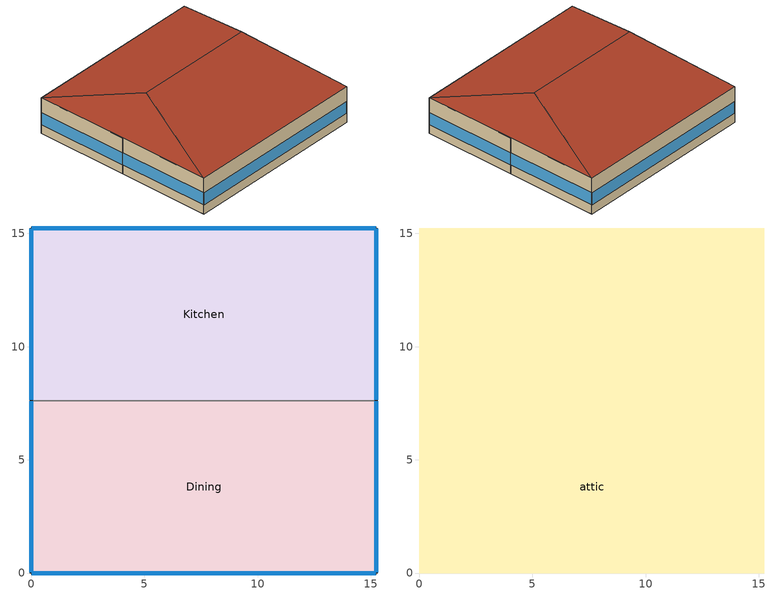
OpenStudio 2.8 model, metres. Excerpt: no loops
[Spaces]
Dining
 floor ground: 15.24,7.62 15.24,0 0,0 0,7.62 z0
 wall outside: 0,7.62 0,0 15.24,0 15.24,7.62 z0:3.05
 wall to Kitchen: 15.24,7.62 0,7.62 z0:3.05
 window: 15.24,0.03 15.24,7.6 / 0.03,0 15.22,0 / 0,7.6 0,0.03 z0.76:1.78
Kitchen
 floor ground: 15.24,15.24 15.24,7.62 0,7.62 0,15.24 z0
 wall outside: 15.24,7.62 15.24,15.24 0,15.24 0,7.62 z0:3.05
 window: 15.24,7.65 15.24,15.22 / 15.22,15.24 0.03,15.24 / 0,15.22 0,7.65 z0.76:1.78
attic
 floor to Dining: 15.24,7.62 15.24,0 0,0 0,7.62 z3.05
 floor to Kitchen: 15.24,15.24 15.24,7.62 0,7.62 0,15.24 z3.05
 roof outside: 12.7,7.62,5.59 15.24,15.24,3.05 0,15.24,3.05 2.54,7.62,5.59; 12.7,7.62,5.59 15.24,0,3.05 15.24,15.24,3.05; 2.54,7.62,5.59 0,15.24,3.05 0,0,3.05; 2.54,7.62,5.59 0,0,3.05 15.24,0,3.05 12.7,7.62,5.59
[Site]
Calgary Intl AP_AB_CAN: Latitude {deg}=51.114; Longitude {deg}=-114.02; Time Zone {hr}=-7; Elevation {m}=1084.1; Terrain=City
[Building]
QuickServiceRestaurant-CAN_AB_Calgary.Intl.AP.718770_CWEC2016.epw: North Axis {deg}=0; Default Construction Set=BTAP-Mass at hdd = 5000.0; Standards Number of Stories=1; Standards Number of Above Ground Stories=1; Standards Building Type=NECB2015_QuickServiceRestaurant
[Site:WaterMainsTemperature]
Calculation Method=Correlation; Annual Average Outdoor Air Temperature {C}=5; Maximum Difference In Monthly Average Outdoor Air Temperatures {deltaC}=23.3
[Site:GroundTemperature:BuildingSurface]
19.527, 19.502, 19.536, 19.598, 20.002, 21.64, 22.225, 22.375, 21.449, 20.121, 19.802, 19.633
[SizingPeriod:DesignDay] Barometric Pressure {Pa}=88961; Sky Clearness=0; Rain Indicator=0; Snow Indicator=0; Day of Month=21; Daylight Saving Time Indicator=0; Humidity Indicating Type=Wetbulb; Dry-Bulb Temperature Range Modifier Type=DefaultMultipliers
Name | Maximum Dry-Bulb Temperature {C} | Daily Dry-Bulb Temperature Range {deltaC} | Humidity Indicating Conditions at Maximum Dry-Bulb | Wind Speed {m/s} | Wind Direction {deg} | Month | Day Type | Solar Model Indicator | ASHRAE Taub | ASHRAE Taud
Calgary Intl AP Ann Clg .4% Condns DB=>MWB | 28.5 | 12.1 | 16.1 | 4.5 | 160 | 7 | SummerDesignDay | ASHRAETau | 0.339 | 2.421
Calgary Intl AP Ann Htg 99.6% Condns DB | -28.5 | 0 | -28.5 | 2.9 | 200 | 1 | WinterDesignDay | ASHRAEClearSky
[Material:NoMass] Roughness=Smooth; Thermal Absorptance=0.9; Solar Absorptance=0.7
Name | Thermal Resistance {m2-K/W} | Visible Absorptance
Typical Carpet Pad | 0.21648 | 0.8
Typical Insulation 1 | 5.91238 | 0.7
Typical Insulation 2 | 4.49096 | 0.7
Typical Insulation 3 | 6.17282 | 0.7
Typical Carpet Pad 2 | 1.25503 | 0.8
Typical Carpet Pad 3 | 3.45515 | 0.8
Typical Insulation 4 | 0.454528 | 0.7
Typical Insulation 5 | 0.454545 | 0.7
[Material]
Name | Roughness | Thickness {m} | Conductivity {W/m-K} | Density {kg/m3} | Specific Heat {J/kg-K} | Thermal Absorptance | Solar Absorptance | Visible Absorptance
100mm Normalweight concrete floor | MediumSmooth | 0.1016 | 2.31 | 2322 | 832
G01 13mm gypsum board | Smooth | 0.0127 | 0.16 | 800 | 1090 | 0.9 | 0.7 | 0.5
G05 25mm wood | MediumSmooth | 0.0254 | 0.15 | 608 | 1630 | 0.9 | 0.5 | 0.5
4 in. Normalweight Concrete Floor | MediumRough | 0.1016 | 2.31 | 2322 | 832 | 0.9 | 0.7 | 0.7
1IN Stucco | Smooth | 0.0253 | 0.6918 | 1858 | 837 | 0.9 | 0.7 | 0.92
8IN CONCRETE HW RefBldg | Rough | 0.2032 | 1.311 | 2240 | 836.8 | 0.9 | 0.7 | 0.7
1/2IN Gypsum | Smooth | 0.0127 | 0.16 | 784.9 | 830 | 0.9 | 0.4 | 0.4
Metal Roof Surface; F08 Metal surface | Smooth | 0.0008 | 45.28 | 7824 | 500 | 0.9 | 0.7 | 0.7
6 in. Normalweight Concrete Floor | MediumRough | 0.1524 | 2.31 | 2322 | 832 | 0.9 | 0.7 | 0.7
[Construction]
BTAP-Int-Floor: 100mm Normalweight concrete floor, Typical Carpet Pad
BTAP-Int-Wall: G01 13mm gypsum board, G01 13mm gypsum board
BTAP-Int-Ceiling: Typical Carpet Pad, 100mm Normalweight concrete floor
BTAP-Ext-DaylightDiffuser: SimpleGlazing
BTAP-Int-Door: G05 25mm wood
BTAP-Ext-Floor-Mass:U-0.162: Typical Insulation 1, 4 in. Normalweight Concrete Floor, Typical Carpet Pad
BTAP-Ext-Wall-Mass:U-0.21: 1IN Stucco, 8IN CONCRETE HW RefBldg, Typical Insulation 2, 1/2IN Gypsum
BTAP-Ext-Roof-Metal:U-0.162: Metal Roof Surface, Typical Insulation 3
BTAP-Grnd-Floor-Mass:U-0.757: 6 in. Normalweight Concrete Floor, Typical Carpet Pad 2
BTAP-Grnd-Roof-Mass:U-0.284: 6 in. Normalweight Concrete Floor, Typical Carpet Pad 3
BTAP-Ext-Door:U-2.2: F08 Metal surface, Typical Insulation 4
BTAP-Ext-OverHeadDoor:U-2.2: Typical Insulation 5
[DefaultConstructionSet]
BTAP-Mass at hdd = 5000.0: Default Exterior Surface Constructions=BTAP-Mass at hdd = 5000.0; Default Interior Surface Constructions=Default Surface Constructions 2; Default Ground Contact Surface Constructions=BTAP-Mass at hdd = 5000.0 1; Default Exterior SubSurface Constructions=BTAP-Mass at hdd = 5000.0; Default Interior SubSurface Constructions=Default Sub Surface Constructions 2; Interior Partition Construction=BTAP-Int-Door
[DefaultSurfaceConstructions]
Name | Floor Construction | Wall Construction | Roof Ceiling Construction
Default Surface Constructions 2 | BTAP-Int-Floor | BTAP-Int-Wall | BTAP-Int-Ceiling
BTAP-Mass at hdd = 5000.0 | BTAP-Ext-Floor-Mass:U-0.162 | BTAP-Ext-Wall-Mass:U-0.21 | BTAP-Ext-Roof-Metal:U-0.162
BTAP-Mass at hdd = 5000.0 1 | BTAP-Grnd-Floor-Mass:U-0.757 | BTAP-Grnd-Roof-Mass:U-0.284 | BTAP-Grnd-Roof-Mass:U-0.284
[DefaultSubSurfaceConstructions] Fixed Window Construction=BTAP-Ext-DaylightDiffuser; Operable Window Construction=BTAP-Ext-DaylightDiffuser
Name | Door Construction | Glass Door Construction | Overhead Door Construction | Skylight Construction | Tubular Daylight Dome Construction | Tubular Daylight Diffuser Construction
Default Sub Surface Constructions 2 | BTAP-Int-Door
BTAP-Mass at hdd = 5000.0 | BTAP-Ext-Door:U-2.2 | BTAP-Ext-DaylightDiffuser | BTAP-Ext-OverHeadDoor:U-2.2 | BTAP-Ext-DaylightDiffuser | BTAP-Ext-DaylightDiffuser | BTAP-Ext-DaylightDiffuser
[WindowMaterial:SimpleGlazingSystem]
SimpleGlazing: U-Factor {W/m2-K}=2.2; Solar Heat Gain Coefficient=0.6; Visible Transmittance=0.21
[Space]
Name | Space Type | Building Story | Thermal Zone | Part of Total Floor Area
Dining | Space Function Dining area - bar lounge/leisure dining | Building Story 1 | ALL_ST=Dining area - bar lounge/leisure dining_FL=Building Story 1_SCH=B | Yes
Kitchen | Space Function Food preparation area | Building Story 1 | ALL_ST=Food preparation area_FL=Building Story 1_SCH=B | Yes
attic | Space Function - undefined - | Building Story 2 | ALL_ST=- undefined -_FL=Building Story 2_SCH=A | No
[BuildingStory]
Name | Nominal Z Coordinate {m}
Building Story 1 | 0
Building Story 2 | 3.0488
[SpaceType] Standards Building Type=Space Function
Name | Default Schedule Set | Design Specification Outdoor Air Object | Standards Space Type
Space Function - undefined - | Space Function - undefined - Schedule Set | Space Function - undefined - Ventilation | - undefined -
Space Function Dining area - bar lounge/leisure dining | Space Function Dining area - bar lounge/leisure dining Schedule Set | Space Function Dining area - bar lounge/leisure dining Ventilation | Dining area - bar lounge/leisure dining
Space Function Food preparation area | Space Function Food preparation area Schedule Set | Space Function Food preparation area Ventilation | Food preparation area
[DesignSpecification:OutdoorAir] Outdoor Air Flow per Person {m3/s-person}=0; Outdoor Air Flow Air Changes per Hour {1/hr}=0
Name | Outdoor Air Flow per Floor Area {m3/s-m2} | Outdoor Air Method | Outdoor Air Flow Rate {m3/s}
Space Function - undefined - Ventilation | 0
Space Function Dining area - bar lounge/leisure dining Ventilation | 0.0035814 | Sum | 0
Space Function Food preparation area Ventilation | 0.0013716 | Sum | 0
[DefaultScheduleSet] Infiltration Schedule=Always On
Name | Number of People Schedule | People Activity Level Schedule | Lighting Schedule | Electric Equipment Schedule
Space Function - undefined - Schedule Set
Space Function Dining area - bar lounge/leisure dining Schedule Set; Space Function Food preparation area Schedule Set | NECB-B-Occupancy | NECB-Activity | NECB-B-Occupancy-NECB-B-Lighting-0.0-0.0-0.67-Light Ruleset | NECB-B-Electric-Equipment
[ThermostatSetpoint:DualSetpoint]
Name | Heating Setpoint Temperature Schedule | Cooling Setpoint Temperature Schedule
Space Function - undefined - Thermostat 3
Space Function Food preparation area Thermostat 3; Space Function Dining area - bar lounge/leisure dining Thermostat 3 | NECB-B-Thermostat Setpoint-Heating | NECB-B-Thermostat Setpoint-Cooling
[People:Definition] Number of People Calculation Method=People/Area; Fraction Radiant=0.3
Name | People per Space Floor Area {person/m2}
Space Function Dining area - bar lounge/leisure dining People Definition | 0.100036
Space Function Food preparation area People Definition | 0.0500182
[People] Work Efficiency Schedule=Work Efficiency Schedule; Clothing Insulation Schedule=Clothing Schedule; Air Velocity Schedule=Air Velocity Schedule; Multiplier=1
Name | People Definition | Space or SpaceType
Space Function Dining area - bar lounge/leisure dining People | Space Function Dining area - bar lounge/leisure dining People Definition | Space Function Dining area - bar lounge/leisure dining
Space Function Food preparation area People | Space Function Food preparation area People Definition | Space Function Food preparation area
[Lights:Definition] Design Level Calculation Method=Watts/Area; Fraction Radiant=0.5; Fraction Visible=0.2
Name | Watts per Space Floor Area {W/m2}
Space Function Dining area - bar lounge/leisure dining Lights Definition | 11.6042
Space Function Food preparation area Lights Definition | 13.1048
[Lights] Fraction Replaceable=1
Name | Lights Definition | Space or SpaceType
Space Function Dining area - bar lounge/leisure dining Lights | Space Function Dining area - bar lounge/leisure dining Lights Definition | Space Function Dining area - bar lounge/leisure dining
Space Function Food preparation area Lights | Space Function Food preparation area Lights Definition | Space Function Food preparation area
[ElectricEquipment:Definition] Design Level Calculation Method=Watts/Area; Fraction Radiant=0.5
Name | Watts per Space Floor Area {W/m2}
Space Function Dining area - bar lounge/leisure dining Elec Equip Definition | 1.00036
Space Function Food preparation area Elec Equip Definition | 10.0036
[ElectricEquipment]
Name | Electric Equipment Definition | Space or SpaceType
Space Function Dining area - bar lounge/leisure dining Elec Equip | Space Function Dining area - bar lounge/leisure dining Elec Equip Definition | Space Function Dining area - bar lounge/leisure dining
Space Function Food preparation area Elec Equip | Space Function Food preparation area Elec Equip Definition | Space Function Food preparation area
[SpaceInfiltration:DesignFlowRate] Schedule=Always On Discrete; Design Flow Rate Calculation Method=Flow/ExteriorArea; Flow per Exterior Surface Area {m3/s-m2}=0.00025; Constant Term Coefficient=0; Temperature Term Coefficient=0; Velocity Term Coefficient=0.224; Velocity Squared Term Coefficient=0
Name | Space or SpaceType
attic Infiltration | attic
Dining Infiltration | Dining
Kitchen Infiltration | Kitchen
[ThermalZone] Use Ideal Air Loads=No
Name | Thermostat
ALL_ST=- undefined -_FL=Building Story 2_SCH=A | Space Function - undefined - Thermostat 3
ALL_ST=Food preparation area_FL=Building Story 1_SCH=B | Space Function Food preparation area Thermostat 3
ALL_ST=Dining area - bar lounge/leisure dining_FL=Building Story 1_SCH=B | Space Function Dining area - bar lounge/leisure dining Thermostat 3
[Sizing:Zone]
ALL_ST=- undefined -_FL=Building Story 2_SCH=A: Zone Cooling Design Supply Air Temperature Input Method=SupplyAirTemperature; Zone Cooling Design Supply Air Temperature {C}=14; Zone Cooling Design Supply Air Temperature Difference {deltaC}=11.11; Zone Heating Design Supply Air Temperature Input Method=SupplyAirTemperature; Zone Heating Design Supply Air Temperature {C}=40; Zone Heating Design Supply Air Temperature Difference {deltaC}=11.11; Zone Cooling Design Supply Air Humidity Ratio {kg-H2O/kg-air}=0.0085; Zone Heating Design Supply Air Humidity Ratio {kg-H2O/kg-air}=0.008; Cooling Design Air Flow Method=DesignDay; Heating Design Air Flow Method=DesignDay; Account for Dedicated Outdoor Air System=No; Dedicated Outdoor Air System Control Strategy=NeutralSupplyAir; Dedicated Outdoor Air Low Setpoint Temperature for Design {C}=autosize; Dedicated Outdoor Air High Setpoint Temperature for Design {C}=autosize
[AvailabilityManager:NightCycle] Control Type=CycleOnAny; Thermostat Tolerance {deltaC}=1; Cycling Run Time {s}=3600
Availability Manager Night Cycle 1; Availability Manager Night Cycle 2
[Schedule:Ruleset]
Always On: Default Day Schedule=Always On Default
Clothing Schedule: Default Day Schedule=Clothing Schedule Default Winter Clothes
Air Velocity Schedule: Default Day Schedule=Air Velocity Schedule Default
Work Efficiency Schedule: Default Day Schedule=Work Efficiency Schedule Default
NECB-B-Occupancy: Default Day Schedule=NECB-B-Occupancy Default
NECB-Activity: Default Day Schedule=NECB-Activity Default; Summer Design Day Schedule=NECB-Activity Summer Design Day; Winter Design Day Schedule=NECB-Activity Winter Design Day
NECB-B-Occupancy-NECB-B-Lighting-0.0-0.0-0.67-Light Ruleset: Default Day Schedule=NECB-B-Occupancy-NECB-B-Lighting-0.0-0.0-0.67-Light Default
NECB-B-Electric-Equipment: Default Day Schedule=NECB-B-Electric-Equipment Default
NECB-B-Thermostat Setpoint-Heating: Default Day Schedule=NECB-B-Thermostat Setpoint-Heating Default
NECB-B-Thermostat Setpoint-Cooling: Default Day Schedule=NECB-B-Thermostat Setpoint-Cooling Default
[Schedule:Day]
Always On Default; Clothing Schedule Default Winter Clothes: 24, 0, 1
Clothing Schedule Summer Clothes: 24, 0, 0.5
Air Velocity Schedule Default: 24, 0, 0.2
Work Efficiency Schedule Default: 24, 0, 0
NECB-B-Occupancy Default; NECB-B-Occupancy Default|Wkdy Day: 1, 0, 0.3, 2, 0, 0.1, 9, 0, 0, 10, 0, 0.1, 11, 0, 0.2, 12, 0, 0.5, 13, 0, 0.9, 14, 0, 0.8, 15, 0, 0.5, 17, 0, 0.2, 18, 0, 0.3, 19, 0, 0.6, 22, 0, 0.9, 23, 0, 0.6, 24, 0, 0.4
NECB-B-Occupancy Sat Day: 1, 0, 0.5, 2, 0, 0.3, 9, 0, 0, 10, 0, 0.1, 11, 0, 0.2, 12, 0, 0.5, 13, 0, 0.9, 14, 0, 0.8, 15, 0, 0.5, 17, 0, 0.2, 18, 0, 0.3, 19, 0, 0.6, 22, 0, 0.9, 24, 0, 0.6
NECB-B-Occupancy Sun|Hol Day: 1, 0, 0.1, 2, 0, 0.3, 10, 0, 0, 11, 0, 0.1, 12, 0, 0.4, 14, 0, 0.5, 15, 0, 0.4, 18, 0, 0.2, 19, 0, 0.5, 21, 0, 0.7, 22, 0, 0.5, 23, 0, 0.3, 24, 0, 0.1
NECB-Activity Default; NECB-Activity Winter Design Day; NECB-Activity Summer Design Day: 24, 0, 130
NECB-B-Occupancy-NECB-B-Lighting-0.0-0.0-0.67-Light Default; NECB-B-Occupancy-NECB-B-Lighting-0.0-0.0-0.67-Default|Wkdy-Light Day; NECB-B-Occupancy-NECB-B-Lighting-0.0-0.0-0.67-Sat-Light Day; NECB-B-Electric-Equipment Default; NECB-B-Electric-Equipment Default|Wkdy Day; NECB-B-Electric-Equipment Sat Day: 1, 0, 0.9, 2, 0, 0.5, 9, 0, 0.1, 10, 0, 0.5, 11, 0, 0.7, 24, 0, 0.9
NECB-B-Occupancy-NECB-B-Lighting-0.0-0.0-0.67-Sun|Hol-Light Day; NECB-B-Electric-Equipment Sun|Hol Day: 2, 0, 0.5, 10, 0, 0.1, 11, 0, 0.5, 23, 0, 0.9, 24, 0, 0.5
NECB-B-Thermostat Setpoint-Heating Default; NECB-B-Thermostat Setpoint-Heating Default|Wkdy Day; NECB-B-Thermostat Setpoint-Heating Sat Day: 2, 0, 22, 8, 0, 18, 9, 0, 20, 24, 0, 22
NECB-B-Thermostat Setpoint-Heating Sun|Hol Day: 1, 0, 18, 2, 0, 22, 9, 0, 18, 10, 0, 20, 23, 0, 22, 24, 0, 18
NECB-B-Thermostat Setpoint-Cooling Default; NECB-B-Thermostat Setpoint-Cooling Default|Wkdy Day; NECB-B-Thermostat Setpoint-Cooling Sat Day: 1, 0, 24, 8, 0, 35, 24, 0, 24
NECB-B-Thermostat Setpoint-Cooling Sun|Hol Day: 9, 0, 35, 23, 0, 24, 24, 0, 35
[Schedule:Rule] Date Specification Type=DateRange; Start Day=1
Name | Schedule Ruleset | Rule Order | Day Schedule | Start Month | End Month | End Day | Apply Monday | Apply Tuesday | Apply Wednesday | Apply Thursday | Apply Friday | Apply Saturday | Apply Sunday
Schedule Rule 1 | Clothing Schedule | 0 | Clothing Schedule Summer Clothes | 5 | 9 | 30
Schedule Rule 2 | NECB-B-Occupancy | 2 | NECB-B-Occupancy Default|Wkdy Day | 1 | 12 | 31 | Yes | Yes | Yes | Yes | Yes
Schedule Rule 3 | NECB-B-Occupancy | 1 | NECB-B-Occupancy Sat Day | 1 | 12 | 31 |  |  |  |  |  | Yes
Schedule Rule 4 | NECB-B-Occupancy | 0 | NECB-B-Occupancy Sun|Hol Day | 1 | 12 | 31 |  |  |  |  |  |  | Yes
Schedule Rule 5 | NECB-B-Occupancy-NECB-B-Lighting-0.0-0.0-0.67-Light Ruleset | 2 | NECB-B-Occupancy-NECB-B-Lighting-0.0-0.0-0.67-Default|Wkdy-Light Day | 1 | 12 | 31 | Yes | Yes | Yes | Yes | Yes
Schedule Rule 6 | NECB-B-Occupancy-NECB-B-Lighting-0.0-0.0-0.67-Light Ruleset | 1 | NECB-B-Occupancy-NECB-B-Lighting-0.0-0.0-0.67-Sat-Light Day | 1 | 12 | 31 |  |  |  |  |  | Yes
Schedule Rule 7 | NECB-B-Occupancy-NECB-B-Lighting-0.0-0.0-0.67-Light Ruleset | 0 | NECB-B-Occupancy-NECB-B-Lighting-0.0-0.0-0.67-Sun|Hol-Light Day | 1 | 12 | 31 |  |  |  |  |  |  | Yes
Schedule Rule 8 | NECB-B-Electric-Equipment | 2 | NECB-B-Electric-Equipment Default|Wkdy Day | 1 | 12 | 31 | Yes | Yes | Yes | Yes | Yes
Schedule Rule 9 | NECB-B-Electric-Equipment | 1 | NECB-B-Electric-Equipment Sat Day | 1 | 12 | 31 |  |  |  |  |  | Yes
Schedule Rule 10 | NECB-B-Electric-Equipment | 0 | NECB-B-Electric-Equipment Sun|Hol Day | 1 | 12 | 31 |  |  |  |  |  |  | Yes
Schedule Rule 11 | NECB-B-Thermostat Setpoint-Heating | 2 | NECB-B-Thermostat Setpoint-Heating Default|Wkdy Day | 1 | 12 | 31 | Yes | Yes | Yes | Yes | Yes
Schedule Rule 12 | NECB-B-Thermostat Setpoint-Heating | 1 | NECB-B-Thermostat Setpoint-Heating Sat Day | 1 | 12 | 31 |  |  |  |  |  | Yes
Schedule Rule 13 | NECB-B-Thermostat Setpoint-Heating | 0 | NECB-B-Thermostat Setpoint-Heating Sun|Hol Day | 1 | 12 | 31 |  |  |  |  |  |  | Yes
Schedule Rule 14 | NECB-B-Thermostat Setpoint-Cooling | 2 | NECB-B-Thermostat Setpoint-Cooling Default|Wkdy Day | 1 | 12 | 31 | Yes | Yes | Yes | Yes | Yes
Schedule Rule 15 | NECB-B-Thermostat Setpoint-Cooling | 1 | NECB-B-Thermostat Setpoint-Cooling Sat Day | 1 | 12 | 31 |  |  |  |  |  | Yes
Schedule Rule 16 | NECB-B-Thermostat Setpoint-Cooling | 0 | NECB-B-Thermostat Setpoint-Cooling Sun|Hol Day | 1 | 12 | 31 |  |  |  |  |  |  | Yes
[Schedule:Constant]
Always On Discrete: Value=1
